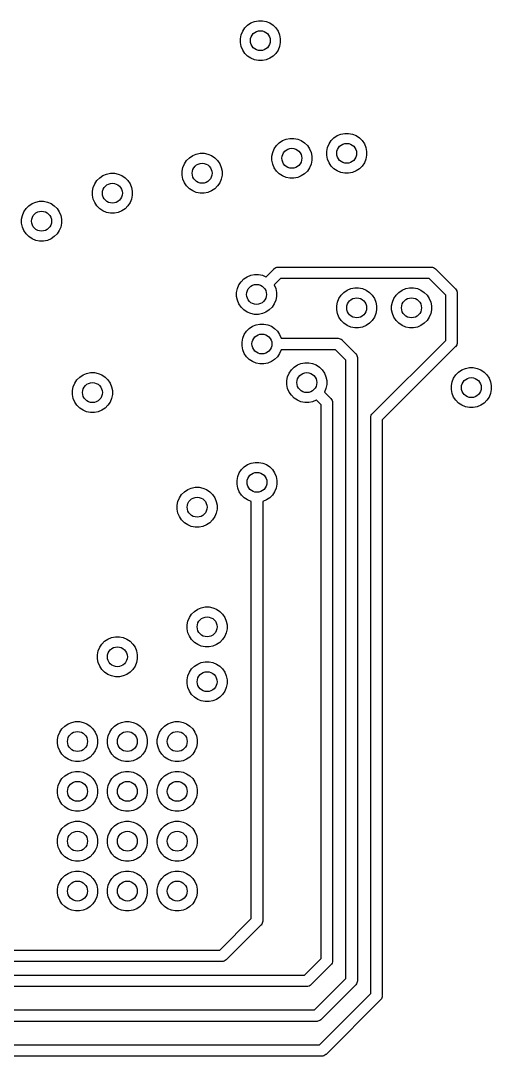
# Model space of a CAD drawing. Extents: x 1.98 to 5.89, y -3.93 to -1.98.
# Drawn here: x 4.672 to 5.043, y -2.823 to -2.006 of the extents above; entities that cross this region are included whole.
import ezdxf

# ---------------------------------------------------------------- set-up
doc = ezdxf.new("R2010")
doc.units = 0
doc.header["$MEASUREMENT"] = 0
doc.layers.add('BLACK', color=7, linetype='CONTINUOUS')

msp = doc.modelspace()

# ---------------------------------------------------------------- linework, layer by layer
at = {"layer": 'BLACK', "linetype": 'CONTINUOUS'}
for p, q in [((4.847, -2.0138), (4.84872, -2.01122)), ((4.84872, -2.01122), (4.85092, -2.00903)), ((4.85092, -2.00903), (4.8535, -2.0073)), ((4.8535, -2.0073), (4.85636, -2.00612)), ((4.85636, -2.00612), (4.8594, -2.00551)), ((4.8594, -2.00551), (4.86251, -2.00551)), ((4.86251, -2.00551), (4.86555, -2.00612)), ((4.86555, -2.00612), (4.86841, -2.0073)), ((4.86841, -2.0073), (4.87099, -2.00903)), ((4.87099, -2.00903), (4.87319, -2.01122)), ((4.87319, -2.01122), (4.87491, -2.0138)), ((4.84521, -2.01971), (4.84581, -2.01667)), ((4.84521, -2.02281), (4.84521, -2.01971)), ((4.84581, -2.01667), (4.847, -2.0138)), ((4.87491, -2.0138), (4.8761, -2.01667)), ((4.8761, -2.01667), (4.8767, -2.01971)), ((4.8767, -2.01971), (4.8767, -2.02281)), ((4.84581, -2.02585), (4.84521, -2.02281)), ((4.847, -2.02872), (4.84581, -2.02585)), ((4.8761, -2.02585), (4.87491, -2.02872)), ((4.8767, -2.02281), (4.8761, -2.02585)), ((4.84872, -2.0313), (4.847, -2.02872)), ((4.85092, -2.03349), (4.84872, -2.0313)), ((4.8535, -2.03522), (4.85092, -2.03349)), ((4.85636, -2.0364), (4.8535, -2.03522)), ((4.8594, -2.03701), (4.85636, -2.0364)), ((4.86555, -2.0364), (4.86251, -2.03701)), ((4.86841, -2.03522), (4.86555, -2.0364)), ((4.87099, -2.03349), (4.86841, -2.03522)), ((4.87319, -2.0313), (4.87099, -2.03349)), ((4.87491, -2.02872), (4.87319, -2.0313)), ((4.86251, -2.03701), (4.8594, -2.03701)), ((4.87359, -2.10413), (4.87579, -2.10194)), ((4.87579, -2.10194), (4.87837, -2.10022)), ((4.87837, -2.10022), (4.88123, -2.09903)), ((4.88123, -2.09903), (4.88428, -2.09843)), ((4.88428, -2.09843), (4.88738, -2.09843)), ((4.88738, -2.09843), (4.89042, -2.09903)), ((4.89042, -2.09903), (4.89329, -2.10022)), ((4.89329, -2.10022), (4.89587, -2.10194)), ((4.89587, -2.10194), (4.89806, -2.10413)), ((4.91518, -2.10278), (4.9169, -2.1002)), ((4.9169, -2.1002), (4.9191, -2.098)), ((4.9191, -2.098), (4.92167, -2.09628)), ((4.92167, -2.09628), (4.92454, -2.09509)), ((4.92454, -2.09509), (4.92758, -2.09449)), ((4.92758, -2.09449), (4.93068, -2.09449)), ((4.93068, -2.09449), (4.93373, -2.09509)), ((4.93373, -2.09509), (4.93659, -2.09628)), ((4.93659, -2.09628), (4.93917, -2.098)), ((4.93917, -2.098), (4.94137, -2.1002)), ((4.94137, -2.1002), (4.94309, -2.10278)), ((4.87008, -2.11262), (4.87068, -2.10958)), ((4.87068, -2.10958), (4.87187, -2.10671)), ((4.87187, -2.10671), (4.87359, -2.10413)), ((4.89806, -2.10413), (4.89978, -2.10671)), ((4.89978, -2.10671), (4.90097, -2.10958)), ((4.90097, -2.10958), (4.90157, -2.11262)), ((4.91339, -2.10869), (4.91399, -2.10564)), ((4.91339, -2.11179), (4.91339, -2.10869)), ((4.91399, -2.10564), (4.91518, -2.10278)), ((4.94309, -2.10278), (4.94428, -2.10564)), ((4.94428, -2.10564), (4.94488, -2.10869)), ((4.94488, -2.10869), (4.94488, -2.11179)), ((4.801, -2.11852), (4.80273, -2.11595)), ((4.80273, -2.11595), (4.80492, -2.11375)), ((4.80492, -2.11375), (4.8075, -2.11203)), ((4.8075, -2.11203), (4.81037, -2.11084)), ((4.81037, -2.11084), (4.81341, -2.11024)), ((4.81341, -2.11024), (4.81651, -2.11024)), ((4.81651, -2.11024), (4.81955, -2.11084)), ((4.81955, -2.11084), (4.82242, -2.11203)), ((4.82242, -2.11203), (4.825, -2.11375)), ((4.825, -2.11375), (4.82719, -2.11595)), ((4.82719, -2.11595), (4.82892, -2.11852)), ((4.87008, -2.11572), (4.87008, -2.11262)), ((4.87068, -2.11877), (4.87008, -2.11572)), ((4.90157, -2.11572), (4.90097, -2.11877)), ((4.90157, -2.11262), (4.90157, -2.11572)), ((4.91399, -2.11483), (4.91339, -2.11179)), ((4.91518, -2.1177), (4.91399, -2.11483)), ((4.9169, -2.12027), (4.91518, -2.1177)), ((4.94309, -2.1177), (4.94137, -2.12027)), ((4.94428, -2.11483), (4.94309, -2.1177)), ((4.94488, -2.11179), (4.94428, -2.11483)), ((4.7395, -2.12659), (4.74254, -2.12598)), ((4.74254, -2.12598), (4.74565, -2.12598)), ((4.74565, -2.12598), (4.74869, -2.12659)), ((4.79921, -2.12443), (4.79982, -2.12139)), ((4.79921, -2.12754), (4.79921, -2.12443)), ((4.79982, -2.12139), (4.801, -2.11852)), ((4.82892, -2.11852), (4.8301, -2.12139)), ((4.8301, -2.12139), (4.83071, -2.12443)), ((4.83071, -2.12443), (4.83071, -2.12754)), ((4.87187, -2.12163), (4.87068, -2.11877)), ((4.87359, -2.12421), (4.87187, -2.12163)), ((4.87579, -2.12641), (4.87359, -2.12421)), ((4.87837, -2.12813), (4.87579, -2.12641)), ((4.89587, -2.12641), (4.89329, -2.12813)), ((4.89806, -2.12421), (4.89587, -2.12641)), ((4.89978, -2.12163), (4.89806, -2.12421)), ((4.90097, -2.11877), (4.89978, -2.12163)), ((4.9191, -2.12247), (4.9169, -2.12027)), ((4.92167, -2.12419), (4.9191, -2.12247)), ((4.92454, -2.12538), (4.92167, -2.12419)), ((4.92758, -2.12598), (4.92454, -2.12538)), ((4.93068, -2.12598), (4.92758, -2.12598)), ((4.93373, -2.12538), (4.93068, -2.12598)), ((4.93659, -2.12419), (4.93373, -2.12538)), ((4.93917, -2.12247), (4.93659, -2.12419)), ((4.94137, -2.12027), (4.93917, -2.12247)), ((4.72895, -2.13714), (4.73014, -2.13427)), ((4.73014, -2.13427), (4.73186, -2.13169)), ((4.73186, -2.13169), (4.73406, -2.1295)), ((4.73406, -2.1295), (4.73663, -2.12778)), ((4.73663, -2.12778), (4.7395, -2.12659)), ((4.74869, -2.12659), (4.75155, -2.12778)), ((4.75155, -2.12778), (4.75413, -2.1295)), ((4.75413, -2.1295), (4.75633, -2.13169)), ((4.75633, -2.13169), (4.75805, -2.13427)), ((4.75805, -2.13427), (4.75924, -2.13714)), ((4.79982, -2.13058), (4.79921, -2.12754)), ((4.801, -2.13344), (4.79982, -2.13058)), ((4.80273, -2.13602), (4.801, -2.13344)), ((4.82892, -2.13344), (4.82719, -2.13602)), ((4.8301, -2.13058), (4.82892, -2.13344)), ((4.83071, -2.12754), (4.8301, -2.13058)), ((4.88123, -2.12932), (4.87837, -2.12813)), ((4.88428, -2.12992), (4.88123, -2.12932)), ((4.88738, -2.12992), (4.88428, -2.12992)), ((4.89042, -2.12932), (4.88738, -2.12992)), ((4.89329, -2.12813), (4.89042, -2.12932)), ((4.72835, -2.14018), (4.72895, -2.13714)), ((4.72835, -2.14328), (4.72835, -2.14018)), ((4.75924, -2.13714), (4.75984, -2.14018)), ((4.75984, -2.14018), (4.75984, -2.14328)), ((4.80492, -2.13822), (4.80273, -2.13602)), ((4.8075, -2.13994), (4.80492, -2.13822)), ((4.81037, -2.14113), (4.8075, -2.13994)), ((4.81341, -2.14173), (4.81037, -2.14113)), ((4.81651, -2.14173), (4.81341, -2.14173)), ((4.81955, -2.14113), (4.81651, -2.14173)), ((4.82242, -2.13994), (4.81955, -2.14113)), ((4.825, -2.13822), (4.82242, -2.13994)), ((4.82719, -2.13602), (4.825, -2.13822)), ((4.67813, -2.15161), (4.68071, -2.14989)), ((4.68071, -2.14989), (4.68358, -2.1487)), ((4.68358, -2.1487), (4.68662, -2.14809)), ((4.68662, -2.14809), (4.68972, -2.14809)), ((4.68972, -2.14809), (4.69276, -2.1487)), ((4.69276, -2.1487), (4.69563, -2.14989)), ((4.69563, -2.14989), (4.69821, -2.15161)), ((4.72895, -2.14633), (4.72835, -2.14328)), ((4.73014, -2.14919), (4.72895, -2.14633)), ((4.73186, -2.15177), (4.73014, -2.14919)), ((4.75805, -2.14919), (4.75633, -2.15177)), ((4.75924, -2.14633), (4.75805, -2.14919)), ((4.75984, -2.14328), (4.75924, -2.14633)), ((4.67242, -2.16229), (4.67303, -2.15925)), ((4.67303, -2.15925), (4.67421, -2.15638)), ((4.67421, -2.15638), (4.67594, -2.1538)), ((4.67594, -2.1538), (4.67813, -2.15161)), ((4.69821, -2.15161), (4.7004, -2.1538)), ((4.7004, -2.1538), (4.70213, -2.15638)), ((4.70213, -2.15638), (4.70331, -2.15925)), ((4.70331, -2.15925), (4.70392, -2.16229)), ((4.73406, -2.15396), (4.73186, -2.15177)), ((4.73663, -2.15569), (4.73406, -2.15396)), ((4.7395, -2.15688), (4.73663, -2.15569)), ((4.74254, -2.15748), (4.7395, -2.15688)), ((4.74565, -2.15748), (4.74254, -2.15748)), ((4.74869, -2.15688), (4.74565, -2.15748)), ((4.75155, -2.15569), (4.74869, -2.15688)), ((4.75413, -2.15396), (4.75155, -2.15569)), ((4.75633, -2.15177), (4.75413, -2.15396)), ((4.67242, -2.16539), (4.67242, -2.16229)), ((4.67303, -2.16844), (4.67242, -2.16539)), ((4.70392, -2.16539), (4.70331, -2.16844)), ((4.70392, -2.16229), (4.70392, -2.16539)), ((4.67421, -2.1713), (4.67303, -2.16844)), ((4.67594, -2.17388), (4.67421, -2.1713)), ((4.67813, -2.17607), (4.67594, -2.17388)), ((4.7004, -2.17388), (4.69821, -2.17607)), ((4.70213, -2.1713), (4.7004, -2.17388)), ((4.70331, -2.16844), (4.70213, -2.1713)), ((4.68071, -2.1778), (4.67813, -2.17607)), ((4.68358, -2.17899), (4.68071, -2.1778)), ((4.68662, -2.17959), (4.68358, -2.17899)), ((4.68972, -2.17959), (4.68662, -2.17959)), ((4.69276, -2.17899), (4.68972, -2.17959)), ((4.69563, -2.1778), (4.69276, -2.17899)), ((4.69821, -2.17607), (4.69563, -2.1778)), ((4.84789, -2.20946), (4.85047, -2.20773)), ((4.85047, -2.20773), (4.85333, -2.20655)), ((4.85333, -2.20655), (4.85637, -2.20594)), ((4.85637, -2.20594), (4.85948, -2.20594)), ((4.85948, -2.20594), (4.86252, -2.20655)), ((4.86252, -2.20655), (4.86539, -2.20773)), ((4.86539, -2.20773), (4.86546, -2.20779)), ((4.86546, -2.20779), (4.87155, -2.2017)), ((4.87155, -2.2017), (4.87169, -2.20153)), ((4.87169, -2.20153), (4.87238, -2.20096)), ((4.87238, -2.20096), (4.87316, -2.20055)), ((4.87316, -2.20055), (4.87401, -2.20029)), ((4.87401, -2.20029), (4.87467, -2.20022)), ((4.87467, -2.20022), (4.87489, -2.2002)), ((4.87467, -2.20022), (4.87467, -2.20022)), ((4.87489, -2.2002), (4.87511, -2.20022)), ((4.87511, -2.20022), (4.99584, -2.20022)), ((4.99584, -2.20022), (4.99606, -2.2002)), ((4.99606, -2.2002), (4.99628, -2.20022)), ((4.99628, -2.20022), (4.99628, -2.20022)), ((4.99628, -2.20022), (4.99695, -2.20029)), ((4.99695, -2.20029), (4.99779, -2.20055)), ((4.99779, -2.20055), (4.99858, -2.20096)), ((4.99858, -2.20096), (4.99926, -2.20153)), ((4.99926, -2.20153), (4.9994, -2.2017)), ((4.9994, -2.2017), (5.01484, -2.21713)), ((4.84278, -2.2171), (4.84397, -2.21423)), ((4.84397, -2.21423), (4.84569, -2.21165)), ((4.84569, -2.21165), (4.84789, -2.20946)), ((4.87675, -2.20922), (4.87183, -2.21415)), ((4.87183, -2.21415), (4.87188, -2.21423)), ((4.87188, -2.21423), (4.87307, -2.2171)), ((4.9942, -2.20922), (4.87675, -2.20922)), ((5.00731, -2.22234), (4.9942, -2.20922)), ((4.84218, -2.22014), (4.84278, -2.2171)), ((4.84218, -2.22324), (4.84218, -2.22014)), ((4.84278, -2.22628), (4.84218, -2.22324)), ((4.87307, -2.2171), (4.87367, -2.22014)), ((4.87367, -2.22324), (4.87307, -2.22628)), ((4.87367, -2.22014), (4.87367, -2.22324)), ((4.92305, -2.22482), (4.92478, -2.22224)), ((4.92478, -2.22224), (4.92697, -2.22005)), ((4.92697, -2.22005), (4.92955, -2.21833)), ((4.92955, -2.21833), (4.93241, -2.21714)), ((4.93241, -2.21714), (4.93546, -2.21654)), ((4.93546, -2.21654), (4.93856, -2.21654)), ((4.93856, -2.21654), (4.9416, -2.21714)), ((4.9416, -2.21714), (4.94447, -2.21833)), ((4.94447, -2.21833), (4.94705, -2.22005)), ((4.94705, -2.22005), (4.94924, -2.22224)), ((4.94924, -2.22224), (4.95096, -2.22482)), ((4.96636, -2.22482), (4.96808, -2.22224)), ((4.96808, -2.22224), (4.97028, -2.22005)), ((4.97028, -2.22005), (4.97286, -2.21833)), ((4.97286, -2.21833), (4.97572, -2.21714)), ((4.97572, -2.21714), (4.97876, -2.21654)), ((4.97876, -2.21654), (4.98187, -2.21654)), ((4.98187, -2.21654), (4.98491, -2.21714)), ((4.98491, -2.21714), (4.98777, -2.21833)), ((4.98777, -2.21833), (4.99035, -2.22005)), ((4.99035, -2.22005), (4.99255, -2.22224)), ((4.99255, -2.22224), (4.99427, -2.22482)), ((5.00731, -2.25798), (5.00731, -2.22234)), ((5.01484, -2.21713), (5.01501, -2.21728)), ((5.01501, -2.21728), (5.01557, -2.21796)), ((5.01557, -2.21796), (5.01599, -2.21874)), ((5.01599, -2.21874), (5.01616, -2.21929)), ((5.01616, -2.21929), (5.01624, -2.21958)), ((5.01624, -2.21958), (5.01625, -2.21959)), ((5.01625, -2.21959), (5.01631, -2.22025)), ((5.01631, -2.22025), (5.01631, -2.22025)), ((5.01631, -2.22025), (5.01633, -2.22047)), ((5.01633, -2.22047), (5.01631, -2.22069)), ((5.01631, -2.22069), (5.01631, -2.25962)), ((4.84397, -2.22915), (4.84278, -2.22628)), ((4.84569, -2.23173), (4.84397, -2.22915)), ((4.84789, -2.23392), (4.84569, -2.23173)), ((4.87016, -2.23173), (4.86796, -2.23392)), ((4.87188, -2.22915), (4.87016, -2.23173)), ((4.87307, -2.22628), (4.87188, -2.22915)), ((4.92126, -2.23073), (4.92187, -2.22769)), ((4.92126, -2.23383), (4.92126, -2.23073)), ((4.92187, -2.22769), (4.92305, -2.22482)), ((4.95096, -2.22482), (4.95215, -2.22769)), ((4.95215, -2.22769), (4.95276, -2.23073)), ((4.95276, -2.23073), (4.95276, -2.23383)), ((4.96457, -2.23073), (4.96517, -2.22769)), ((4.96457, -2.23383), (4.96457, -2.23073)), ((4.96517, -2.22769), (4.96636, -2.22482)), ((4.99427, -2.22482), (4.99546, -2.22769)), ((4.99546, -2.22769), (4.99606, -2.23073)), ((4.99606, -2.23073), (4.99606, -2.23383)), ((4.85047, -2.23564), (4.84789, -2.23392)), ((4.85333, -2.23683), (4.85047, -2.23564)), ((4.85637, -2.23744), (4.85333, -2.23683)), ((4.85948, -2.23744), (4.85637, -2.23744)), ((4.86252, -2.23683), (4.85948, -2.23744)), ((4.86539, -2.23564), (4.86252, -2.23683)), ((4.86796, -2.23392), (4.86539, -2.23564)), ((4.92187, -2.23688), (4.92126, -2.23383)), ((4.92305, -2.23974), (4.92187, -2.23688)), ((4.92478, -2.24232), (4.92305, -2.23974)), ((4.95096, -2.23974), (4.94924, -2.24232)), ((4.95215, -2.23688), (4.95096, -2.23974)), ((4.95276, -2.23383), (4.95215, -2.23688)), ((4.96517, -2.23688), (4.96457, -2.23383)), ((4.96636, -2.23974), (4.96517, -2.23688)), ((4.96808, -2.24232), (4.96636, -2.23974)), ((4.99427, -2.23974), (4.99255, -2.24232)), ((4.99546, -2.23688), (4.99427, -2.23974)), ((4.99606, -2.23383), (4.99546, -2.23688)), ((4.84997, -2.25079), (4.85217, -2.24859)), ((4.85217, -2.24859), (4.85475, -2.24687)), ((4.85475, -2.24687), (4.85761, -2.24568)), ((4.85761, -2.24568), (4.86065, -2.24508)), ((4.86065, -2.24508), (4.86376, -2.24508)), ((4.86376, -2.24508), (4.8668, -2.24568)), ((4.8668, -2.24568), (4.86966, -2.24687)), ((4.86966, -2.24687), (4.87224, -2.24859)), ((4.87224, -2.24859), (4.87444, -2.25079)), ((4.92697, -2.24452), (4.92478, -2.24232)), ((4.92955, -2.24624), (4.92697, -2.24452)), ((4.93241, -2.24743), (4.92955, -2.24624)), ((4.93546, -2.24803), (4.93241, -2.24743)), ((4.93856, -2.24803), (4.93546, -2.24803)), ((4.9416, -2.24743), (4.93856, -2.24803)), ((4.94447, -2.24624), (4.9416, -2.24743)), ((4.94705, -2.24452), (4.94447, -2.24624)), ((4.94924, -2.24232), (4.94705, -2.24452)), ((4.97028, -2.24452), (4.96808, -2.24232)), ((4.97286, -2.24624), (4.97028, -2.24452)), ((4.97572, -2.24743), (4.97286, -2.24624)), ((4.97876, -2.24803), (4.97572, -2.24743)), ((4.98187, -2.24803), (4.97876, -2.24803)), ((4.98491, -2.24743), (4.98187, -2.24803)), ((4.98777, -2.24624), (4.98491, -2.24743)), ((4.99035, -2.24452), (4.98777, -2.24624)), ((4.99255, -2.24232), (4.99035, -2.24452)), ((4.84646, -2.25928), (4.84706, -2.25623)), ((4.84706, -2.25623), (4.84825, -2.25337)), ((4.84825, -2.25337), (4.84997, -2.25079)), ((4.87444, -2.25079), (4.87616, -2.25337)), ((4.87616, -2.25337), (4.87735, -2.25623)), ((4.87735, -2.25623), (4.87737, -2.25633)), ((4.87737, -2.25633), (4.92202, -2.25633)), ((4.92202, -2.25633), (4.92224, -2.2563)), ((4.92224, -2.2563), (4.92246, -2.25633)), ((4.92246, -2.25633), (4.92246, -2.25633)), ((4.92246, -2.25633), (4.92313, -2.25639)), ((4.92313, -2.25639), (4.92397, -2.25665)), ((4.92397, -2.25665), (4.92476, -2.25707)), ((4.92476, -2.25707), (4.92544, -2.25763)), ((4.84646, -2.26238), (4.84646, -2.25928)), ((4.84706, -2.26542), (4.84646, -2.26238)), ((4.84825, -2.26829), (4.84706, -2.26542)), ((4.87735, -2.26542), (4.87616, -2.26829)), ((4.87737, -2.26533), (4.87735, -2.26542)), ((4.92038, -2.26533), (4.87737, -2.26533)), ((4.92857, -2.27352), (4.92038, -2.26533)), ((4.92544, -2.25763), (4.92558, -2.2578)), ((4.92558, -2.2578), (4.9361, -2.26832)), ((4.94973, -2.31556), (5.00731, -2.25798)), ((5.01484, -2.26318), (4.95726, -2.32076)), ((5.01501, -2.26304), (5.01484, -2.26318)), ((5.01557, -2.26235), (5.01501, -2.26304)), ((5.01599, -2.26157), (5.01557, -2.26235)), ((5.01617, -2.26098), (5.01599, -2.26157)), ((5.01625, -2.26072), (5.01617, -2.26098)), ((5.01627, -2.26047), (5.01625, -2.26072)), ((5.01631, -2.26006), (5.01627, -2.26047)), ((5.01631, -2.25962), (5.01633, -2.25984)), ((5.01633, -2.25984), (5.01631, -2.26006)), ((5.01631, -2.26006), (5.01631, -2.26006)), ((4.84997, -2.27087), (4.84825, -2.26829)), ((4.85217, -2.27306), (4.84997, -2.27087)), ((4.85475, -2.27478), (4.85217, -2.27306)), ((4.87224, -2.27306), (4.86966, -2.27478)), ((4.87444, -2.27087), (4.87224, -2.27306)), ((4.87616, -2.26829), (4.87444, -2.27087)), ((4.92857, -2.76192), (4.92857, -2.27352)), ((4.9361, -2.26832), (4.93627, -2.26846)), ((4.93627, -2.26846), (4.93641, -2.26863)), ((4.93641, -2.26863), (4.93641, -2.26863)), ((4.93641, -2.26863), (4.9365, -2.26874)), ((4.9365, -2.26874), (4.93683, -2.26914)), ((4.93683, -2.26914), (4.93725, -2.26992)), ((4.93725, -2.26992), (4.93751, -2.27077)), ((4.93751, -2.27077), (4.93757, -2.27143)), ((4.93757, -2.27143), (4.93757, -2.27143)), ((4.93757, -2.27143), (4.93759, -2.27165)), ((4.93759, -2.27165), (4.93757, -2.27187)), ((4.93757, -2.27187), (4.93757, -2.76356)), ((4.85761, -2.27597), (4.85475, -2.27478)), ((4.86065, -2.27657), (4.85761, -2.27597)), ((4.86376, -2.27657), (4.86065, -2.27657)), ((4.8668, -2.27597), (4.86376, -2.27657)), ((4.86966, -2.27478), (4.8668, -2.27597)), ((4.88368, -2.28388), (4.88541, -2.2813)), ((4.88541, -2.2813), (4.8876, -2.27911)), ((4.8876, -2.27911), (4.89018, -2.27738)), ((4.89018, -2.27738), (4.89304, -2.2762)), ((4.89304, -2.2762), (4.89609, -2.27559)), ((4.89609, -2.27559), (4.89919, -2.27559)), ((4.89919, -2.27559), (4.90223, -2.2762)), ((4.90223, -2.2762), (4.9051, -2.27738)), ((4.9051, -2.27738), (4.90768, -2.27911)), ((4.90768, -2.27911), (4.90987, -2.2813)), ((4.90987, -2.2813), (4.91159, -2.28388)), ((5.01752, -2.28304), (5.0201, -2.28132)), ((5.0201, -2.28132), (5.02297, -2.28013)), ((5.02297, -2.28013), (5.02601, -2.27953)), ((5.02601, -2.27953), (5.02911, -2.27953)), ((5.02911, -2.27953), (5.03215, -2.28013)), ((5.03215, -2.28013), (5.03502, -2.28132)), ((5.03502, -2.28132), (5.0376, -2.28304)), ((4.71439, -2.29175), (4.71611, -2.28917)), ((4.71611, -2.28917), (4.71831, -2.28698)), ((4.71831, -2.28698), (4.72089, -2.28526)), ((4.72089, -2.28526), (4.72375, -2.28407)), ((4.72375, -2.28407), (4.7268, -2.28346)), ((4.7268, -2.28346), (4.7299, -2.28346)), ((4.7299, -2.28346), (4.73294, -2.28407)), ((4.73294, -2.28407), (4.73581, -2.28526)), ((4.73581, -2.28526), (4.73839, -2.28698)), ((4.73839, -2.28698), (4.74058, -2.28917)), ((4.74058, -2.28917), (4.7423, -2.29175)), ((4.88189, -2.28979), (4.88249, -2.28675)), ((4.88189, -2.29289), (4.88189, -2.28979)), ((4.88249, -2.28675), (4.88368, -2.28388)), ((4.91159, -2.28388), (4.91278, -2.28675)), ((4.91278, -2.28675), (4.91339, -2.28979)), ((4.91339, -2.28979), (4.91339, -2.29289)), ((5.01242, -2.29068), (5.0136, -2.28782)), ((5.0136, -2.28782), (5.01533, -2.28524)), ((5.01533, -2.28524), (5.01752, -2.28304)), ((5.0376, -2.28304), (5.03979, -2.28524)), ((5.03979, -2.28524), (5.04151, -2.28782)), ((5.04151, -2.28782), (5.0427, -2.29068)), ((4.7126, -2.29766), (4.7132, -2.29462)), ((4.7126, -2.30076), (4.7126, -2.29766)), ((4.7132, -2.29462), (4.71439, -2.29175)), ((4.7423, -2.29175), (4.74349, -2.29462)), ((4.74349, -2.29462), (4.74409, -2.29766)), ((4.74409, -2.29766), (4.74409, -2.30076)), ((4.88249, -2.29593), (4.88189, -2.29289)), ((4.88368, -2.2988), (4.88249, -2.29593)), ((4.91278, -2.29593), (4.91159, -2.2988)), ((4.91339, -2.29289), (4.91278, -2.29593)), ((5.01181, -2.29372), (5.01242, -2.29068)), ((5.01181, -2.29683), (5.01181, -2.29372)), ((5.01242, -2.29987), (5.01181, -2.29683)), ((5.0427, -2.29068), (5.04331, -2.29372)), ((5.04331, -2.29683), (5.0427, -2.29987)), ((5.04331, -2.29372), (5.04331, -2.29683)), ((4.7132, -2.30381), (4.7126, -2.30076)), ((4.71439, -2.30667), (4.7132, -2.30381)), ((4.74349, -2.30381), (4.7423, -2.30667)), ((4.74409, -2.30076), (4.74349, -2.30381)), ((4.88541, -2.30138), (4.88368, -2.2988)), ((4.8876, -2.30357), (4.88541, -2.30138)), ((4.89018, -2.30529), (4.8876, -2.30357)), ((4.89304, -2.30648), (4.89018, -2.30529)), ((4.89609, -2.30709), (4.89304, -2.30648)), ((4.90223, -2.30648), (4.89919, -2.30709)), ((4.9051, -2.30529), (4.90223, -2.30648)), ((4.90518, -2.30524), (4.9051, -2.30529)), ((4.90889, -2.30895), (4.90518, -2.30524)), ((4.91159, -2.2988), (4.91154, -2.29888)), ((4.91154, -2.29888), (4.91641, -2.30375)), ((4.91641, -2.30375), (4.91658, -2.30389)), ((4.91658, -2.30389), (4.91715, -2.30457)), ((4.91715, -2.30457), (4.91756, -2.30536)), ((4.91756, -2.30536), (4.91782, -2.3062)), ((4.91782, -2.3062), (4.91789, -2.30687)), ((5.0136, -2.30274), (5.01242, -2.29987)), ((5.01533, -2.30531), (5.0136, -2.30274)), ((5.01752, -2.30751), (5.01533, -2.30531)), ((5.03979, -2.30531), (5.0376, -2.30751)), ((5.04151, -2.30274), (5.03979, -2.30531)), ((5.0427, -2.29987), (5.04151, -2.30274)), ((4.71611, -2.30925), (4.71439, -2.30667)), ((4.71831, -2.31144), (4.71611, -2.30925)), ((4.72089, -2.31317), (4.71831, -2.31144)), ((4.72375, -2.31436), (4.72089, -2.31317)), ((4.7268, -2.31496), (4.72375, -2.31436)), ((4.73294, -2.31436), (4.7299, -2.31496)), ((4.73581, -2.31317), (4.73294, -2.31436)), ((4.73839, -2.31144), (4.73581, -2.31317)), ((4.74058, -2.30925), (4.73839, -2.31144)), ((4.7423, -2.30667), (4.74058, -2.30925)), ((4.89919, -2.30709), (4.89609, -2.30709)), ((4.90889, -2.74617), (4.90889, -2.30895)), ((4.91789, -2.30687), (4.91789, -2.30687)), ((4.91789, -2.30687), (4.91791, -2.30709)), ((4.91791, -2.30709), (4.91789, -2.30731)), ((4.91789, -2.30731), (4.91789, -2.74781)), ((5.0201, -2.30923), (5.01752, -2.30751)), ((5.02297, -2.31042), (5.0201, -2.30923)), ((5.02601, -2.31102), (5.02297, -2.31042)), ((5.02911, -2.31102), (5.02601, -2.31102)), ((5.03215, -2.31042), (5.02911, -2.31102)), ((5.03502, -2.30923), (5.03215, -2.31042)), ((5.0376, -2.30751), (5.03502, -2.30923)), ((4.7299, -2.31496), (4.7268, -2.31496)), ((4.94823, -2.3189), (4.94826, -2.31868)), ((4.94826, -2.31912), (4.94823, -2.3189)), ((4.94826, -2.31868), (4.94832, -2.31802)), ((4.94826, -2.31868), (4.94826, -2.31868)), ((4.94826, -2.77373), (4.94826, -2.31912)), ((4.94832, -2.31802), (4.94858, -2.31717)), ((4.94858, -2.31717), (4.949, -2.31639)), ((4.949, -2.31639), (4.94956, -2.3157)), ((4.94956, -2.3157), (4.94973, -2.31556)), ((4.95726, -2.32076), (4.95726, -2.77537)), ((4.85081, -2.35612), (4.85367, -2.35494)), ((4.85367, -2.35494), (4.85672, -2.35433)), ((4.85672, -2.35433), (4.85982, -2.35433)), ((4.85982, -2.35433), (4.86286, -2.35494)), ((4.86286, -2.35494), (4.86573, -2.35612)), ((4.84312, -2.36549), (4.84431, -2.36262)), ((4.84431, -2.36262), (4.84604, -2.36004)), ((4.84604, -2.36004), (4.84823, -2.35785)), ((4.84823, -2.35785), (4.85081, -2.35612)), ((4.86573, -2.35612), (4.86831, -2.35785)), ((4.86831, -2.35785), (4.8705, -2.36004)), ((4.8705, -2.36004), (4.87222, -2.36262)), ((4.87222, -2.36262), (4.87341, -2.36549)), ((4.84252, -2.36853), (4.84312, -2.36549)), ((4.84252, -2.37163), (4.84252, -2.36853)), ((4.84312, -2.37467), (4.84252, -2.37163)), ((4.87341, -2.36549), (4.87402, -2.36853)), ((4.87402, -2.37163), (4.87341, -2.37467)), ((4.87402, -2.36853), (4.87402, -2.37163)), ((4.79707, -2.3823), (4.79879, -2.37973)), ((4.79879, -2.37973), (4.80098, -2.37753)), ((4.80098, -2.37753), (4.80356, -2.37581)), ((4.80356, -2.37581), (4.80643, -2.37462)), ((4.80643, -2.37462), (4.80947, -2.37402)), ((4.80947, -2.37402), (4.81257, -2.37402)), ((4.81257, -2.37402), (4.81562, -2.37462)), ((4.81562, -2.37462), (4.81848, -2.37581)), ((4.81848, -2.37581), (4.82106, -2.37753)), ((4.82106, -2.37753), (4.82326, -2.37973)), ((4.82326, -2.37973), (4.82498, -2.3823)), ((4.84431, -2.37754), (4.84312, -2.37467)), ((4.84604, -2.38012), (4.84431, -2.37754)), ((4.87222, -2.37754), (4.8705, -2.38012)), ((4.87341, -2.37467), (4.87222, -2.37754)), ((4.79528, -2.38821), (4.79588, -2.38517)), ((4.79528, -2.39131), (4.79528, -2.38821)), ((4.79588, -2.38517), (4.79707, -2.3823)), ((4.82498, -2.3823), (4.82617, -2.38517)), ((4.82617, -2.38517), (4.82677, -2.38821)), ((4.82677, -2.38821), (4.82677, -2.39131)), ((4.84823, -2.38231), (4.84604, -2.38012)), ((4.85081, -2.38403), (4.84823, -2.38231)), ((4.85367, -2.38522), (4.85081, -2.38403)), ((4.85377, -2.38524), (4.85367, -2.38522)), ((4.85377, -2.71467), (4.85377, -2.38524)), ((4.86286, -2.38522), (4.86277, -2.38524)), ((4.86277, -2.38524), (4.86277, -2.71631)), ((4.86573, -2.38403), (4.86286, -2.38522)), ((4.86831, -2.38231), (4.86573, -2.38403)), ((4.8705, -2.38012), (4.86831, -2.38231)), ((4.79588, -2.39436), (4.79528, -2.39131)), ((4.79707, -2.39722), (4.79588, -2.39436)), ((4.82617, -2.39436), (4.82498, -2.39722)), ((4.82677, -2.39131), (4.82617, -2.39436)), ((4.79879, -2.3998), (4.79707, -2.39722)), ((4.80098, -2.402), (4.79879, -2.3998)), ((4.80356, -2.40372), (4.80098, -2.402)), ((4.80643, -2.40491), (4.80356, -2.40372)), ((4.81848, -2.40372), (4.81562, -2.40491)), ((4.82106, -2.402), (4.81848, -2.40372)), ((4.82326, -2.3998), (4.82106, -2.402)), ((4.82498, -2.39722), (4.82326, -2.3998)), ((4.80947, -2.40551), (4.80643, -2.40491)), ((4.81257, -2.40551), (4.80947, -2.40551)), ((4.81562, -2.40491), (4.81257, -2.40551)), ((4.81144, -2.4703), (4.8143, -2.46911)), ((4.8143, -2.46911), (4.81735, -2.4685)), ((4.81735, -2.4685), (4.82045, -2.4685)), ((4.82045, -2.4685), (4.82349, -2.46911)), ((4.82349, -2.46911), (4.82636, -2.4703)), ((4.80375, -2.47966), (4.80494, -2.47679)), ((4.80494, -2.47679), (4.80667, -2.47421)), ((4.80667, -2.47421), (4.80886, -2.47202)), ((4.80886, -2.47202), (4.81144, -2.4703)), ((4.82636, -2.4703), (4.82894, -2.47202)), ((4.82894, -2.47202), (4.83113, -2.47421)), ((4.83113, -2.47421), (4.83285, -2.47679)), ((4.83285, -2.47679), (4.83404, -2.47966)), ((4.80315, -2.4827), (4.80375, -2.47966)), ((4.80315, -2.4858), (4.80315, -2.4827)), ((4.80375, -2.48885), (4.80315, -2.4858)), ((4.83404, -2.47966), (4.83465, -2.4827)), ((4.83465, -2.4858), (4.83404, -2.48885)), ((4.83465, -2.4827), (4.83465, -2.4858)), ((4.73799, -2.49564), (4.74057, -2.49392)), ((4.74057, -2.49392), (4.74344, -2.49273)), ((4.74344, -2.49273), (4.74648, -2.49213)), ((4.74648, -2.49213), (4.74958, -2.49213)), ((4.74958, -2.49213), (4.75263, -2.49273)), ((4.75263, -2.49273), (4.75549, -2.49392)), ((4.75549, -2.49392), (4.75807, -2.49564)), ((4.80494, -2.49171), (4.80375, -2.48885)), ((4.80667, -2.49429), (4.80494, -2.49171)), ((4.80886, -2.49648), (4.80667, -2.49429)), ((4.83113, -2.49429), (4.82894, -2.49648)), ((4.83285, -2.49171), (4.83113, -2.49429)), ((4.83404, -2.48885), (4.83285, -2.49171)), ((4.73289, -2.50328), (4.73408, -2.50041)), ((4.73408, -2.50041), (4.7358, -2.49784)), ((4.7358, -2.49784), (4.73799, -2.49564)), ((4.75807, -2.49564), (4.76026, -2.49784)), ((4.76026, -2.49784), (4.76199, -2.50041)), ((4.76199, -2.50041), (4.76317, -2.50328)), ((4.81144, -2.49821), (4.80886, -2.49648)), ((4.8143, -2.49939), (4.81144, -2.49821)), ((4.81735, -2.5), (4.8143, -2.49939)), ((4.82045, -2.5), (4.81735, -2.5)), ((4.82349, -2.49939), (4.82045, -2.5)), ((4.82636, -2.49821), (4.82349, -2.49939)), ((4.82894, -2.49648), (4.82636, -2.49821)), ((4.73228, -2.50632), (4.73289, -2.50328)), ((4.73228, -2.50943), (4.73228, -2.50632)), ((4.73289, -2.51247), (4.73228, -2.50943)), ((4.76317, -2.50328), (4.76378, -2.50632)), ((4.76378, -2.50943), (4.76317, -2.51247)), ((4.76378, -2.50632), (4.76378, -2.50943)), ((4.73408, -2.51533), (4.73289, -2.51247)), ((4.7358, -2.51791), (4.73408, -2.51533)), ((4.73799, -2.52011), (4.7358, -2.51791)), ((4.76026, -2.51791), (4.75807, -2.52011)), ((4.76199, -2.51533), (4.76026, -2.51791)), ((4.76317, -2.51247), (4.76199, -2.51533)), ((4.80494, -2.5201), (4.80667, -2.51752)), ((4.80667, -2.51752), (4.80886, -2.51533)), ((4.80886, -2.51533), (4.81144, -2.5136)), ((4.81144, -2.5136), (4.8143, -2.51242)), ((4.8143, -2.51242), (4.81735, -2.51181)), ((4.81735, -2.51181), (4.82045, -2.51181)), ((4.82045, -2.51181), (4.82349, -2.51242)), ((4.82349, -2.51242), (4.82636, -2.5136)), ((4.82636, -2.5136), (4.82894, -2.51533)), ((4.82894, -2.51533), (4.83113, -2.51752)), ((4.83113, -2.51752), (4.83285, -2.5201)), ((4.74057, -2.52183), (4.73799, -2.52011)), ((4.74344, -2.52302), (4.74057, -2.52183)), ((4.74648, -2.52362), (4.74344, -2.52302)), ((4.74958, -2.52362), (4.74648, -2.52362)), ((4.75263, -2.52302), (4.74958, -2.52362)), ((4.75549, -2.52183), (4.75263, -2.52302)), ((4.75807, -2.52011), (4.75549, -2.52183)), ((4.80315, -2.52601), (4.80375, -2.52297)), ((4.80315, -2.52911), (4.80315, -2.52601)), ((4.80375, -2.52297), (4.80494, -2.5201)), ((4.83285, -2.5201), (4.83404, -2.52297)), ((4.83404, -2.52297), (4.83465, -2.52601)), ((4.83465, -2.52601), (4.83465, -2.52911)), ((4.80375, -2.53215), (4.80315, -2.52911)), ((4.80494, -2.53502), (4.80375, -2.53215)), ((4.80667, -2.5376), (4.80494, -2.53502)), ((4.83285, -2.53502), (4.83113, -2.5376)), ((4.83404, -2.53215), (4.83285, -2.53502)), ((4.83465, -2.52911), (4.83404, -2.53215)), ((4.80886, -2.53979), (4.80667, -2.5376)), ((4.81144, -2.54151), (4.80886, -2.53979)), ((4.8143, -2.5427), (4.81144, -2.54151)), ((4.81735, -2.54331), (4.8143, -2.5427)), ((4.82045, -2.54331), (4.81735, -2.54331)), ((4.82349, -2.5427), (4.82045, -2.54331)), ((4.82636, -2.54151), (4.82349, -2.5427)), ((4.82894, -2.53979), (4.82636, -2.54151)), ((4.83113, -2.5376), (4.82894, -2.53979)), ((4.70908, -2.56085), (4.71194, -2.55966)), ((4.71194, -2.55966), (4.71498, -2.55906)), ((4.71498, -2.55906), (4.71809, -2.55906)), ((4.71809, -2.55906), (4.72113, -2.55966)), ((4.72113, -2.55966), (4.72399, -2.56085)), ((4.74845, -2.56085), (4.75131, -2.55966)), ((4.75131, -2.55966), (4.75435, -2.55906)), ((4.75435, -2.55906), (4.75746, -2.55906)), ((4.75746, -2.55906), (4.7605, -2.55966)), ((4.7605, -2.55966), (4.76337, -2.56085)), ((4.78782, -2.56085), (4.79068, -2.55966)), ((4.79068, -2.55966), (4.79372, -2.55906)), ((4.79372, -2.55906), (4.79683, -2.55906)), ((4.79683, -2.55906), (4.79987, -2.55966)), ((4.79987, -2.55966), (4.80274, -2.56085)), ((4.70139, -2.57021), (4.70258, -2.56734)), ((4.70258, -2.56734), (4.7043, -2.56476)), ((4.7043, -2.56476), (4.7065, -2.56257)), ((4.7065, -2.56257), (4.70908, -2.56085)), ((4.72399, -2.56085), (4.72657, -2.56257)), ((4.72657, -2.56257), (4.72877, -2.56476)), ((4.72877, -2.56476), (4.73049, -2.56734)), ((4.73049, -2.56734), (4.73168, -2.57021)), ((4.74076, -2.57021), (4.74195, -2.56734)), ((4.74195, -2.56734), (4.74367, -2.56476)), ((4.74367, -2.56476), (4.74587, -2.56257)), ((4.74587, -2.56257), (4.74845, -2.56085)), ((4.76337, -2.56085), (4.76594, -2.56257)), ((4.76594, -2.56257), (4.76814, -2.56476)), ((4.76814, -2.56476), (4.76986, -2.56734)), ((4.76986, -2.56734), (4.77105, -2.57021)), ((4.78013, -2.57021), (4.78132, -2.56734)), ((4.78132, -2.56734), (4.78304, -2.56476)), ((4.78304, -2.56476), (4.78524, -2.56257)), ((4.78524, -2.56257), (4.78782, -2.56085)), ((4.80274, -2.56085), (4.80531, -2.56257)), ((4.80531, -2.56257), (4.80751, -2.56476)), ((4.80751, -2.56476), (4.80923, -2.56734)), ((4.80923, -2.56734), (4.81042, -2.57021)), ((4.70079, -2.57325), (4.70139, -2.57021)), ((4.70079, -2.57635), (4.70079, -2.57325)), ((4.70139, -2.5794), (4.70079, -2.57635)), ((4.73168, -2.57021), (4.73228, -2.57325)), ((4.73228, -2.57635), (4.73168, -2.5794)), ((4.73228, -2.57325), (4.73228, -2.57635)), ((4.74016, -2.57325), (4.74076, -2.57021)), ((4.74016, -2.57635), (4.74016, -2.57325)), ((4.74076, -2.5794), (4.74016, -2.57635)), ((4.77105, -2.57021), (4.77165, -2.57325)), ((4.77165, -2.57635), (4.77105, -2.5794)), ((4.77165, -2.57325), (4.77165, -2.57635)), ((4.77953, -2.57325), (4.78013, -2.57021)), ((4.77953, -2.57635), (4.77953, -2.57325)), ((4.78013, -2.5794), (4.77953, -2.57635)), ((4.81042, -2.57021), (4.81102, -2.57325)), ((4.81102, -2.57635), (4.81042, -2.5794)), ((4.81102, -2.57325), (4.81102, -2.57635)), ((4.70258, -2.58226), (4.70139, -2.5794)), ((4.7043, -2.58484), (4.70258, -2.58226)), ((4.73049, -2.58226), (4.72877, -2.58484)), ((4.73168, -2.5794), (4.73049, -2.58226)), ((4.74195, -2.58226), (4.74076, -2.5794)), ((4.74367, -2.58484), (4.74195, -2.58226)), ((4.76986, -2.58226), (4.76814, -2.58484)), ((4.77105, -2.5794), (4.76986, -2.58226)), ((4.78132, -2.58226), (4.78013, -2.5794)), ((4.78304, -2.58484), (4.78132, -2.58226)), ((4.80923, -2.58226), (4.80751, -2.58484)), ((4.81042, -2.5794), (4.80923, -2.58226)), ((4.7065, -2.58704), (4.7043, -2.58484)), ((4.70908, -2.58876), (4.7065, -2.58704)), ((4.71194, -2.58995), (4.70908, -2.58876)), ((4.71498, -2.59055), (4.71194, -2.58995)), ((4.71809, -2.59055), (4.71498, -2.59055)), ((4.72113, -2.58995), (4.71809, -2.59055)), ((4.72399, -2.58876), (4.72113, -2.58995)), ((4.72657, -2.58704), (4.72399, -2.58876)), ((4.72877, -2.58484), (4.72657, -2.58704)), ((4.74587, -2.58704), (4.74367, -2.58484)), ((4.74845, -2.58876), (4.74587, -2.58704)), ((4.75131, -2.58995), (4.74845, -2.58876)), ((4.75435, -2.59055), (4.75131, -2.58995)), ((4.75746, -2.59055), (4.75435, -2.59055)), ((4.7605, -2.58995), (4.75746, -2.59055)), ((4.76337, -2.58876), (4.7605, -2.58995)), ((4.76594, -2.58704), (4.76337, -2.58876)), ((4.76814, -2.58484), (4.76594, -2.58704)), ((4.78524, -2.58704), (4.78304, -2.58484)), ((4.78782, -2.58876), (4.78524, -2.58704)), ((4.79068, -2.58995), (4.78782, -2.58876)), ((4.79372, -2.59055), (4.79068, -2.58995)), ((4.79683, -2.59055), (4.79372, -2.59055)), ((4.79987, -2.58995), (4.79683, -2.59055)), ((4.80274, -2.58876), (4.79987, -2.58995)), ((4.80531, -2.58704), (4.80274, -2.58876)), ((4.80751, -2.58484), (4.80531, -2.58704)), ((4.7065, -2.60194), (4.70908, -2.60022)), ((4.70908, -2.60022), (4.71194, -2.59903)), ((4.71194, -2.59903), (4.71498, -2.59843)), ((4.71498, -2.59843), (4.71809, -2.59843)), ((4.71809, -2.59843), (4.72113, -2.59903)), ((4.72113, -2.59903), (4.72399, -2.60022)), ((4.72399, -2.60022), (4.72657, -2.60194)), ((4.74587, -2.60194), (4.74845, -2.60022)), ((4.74845, -2.60022), (4.75131, -2.59903)), ((4.75131, -2.59903), (4.75435, -2.59843)), ((4.75435, -2.59843), (4.75746, -2.59843)), ((4.75746, -2.59843), (4.7605, -2.59903)), ((4.7605, -2.59903), (4.76337, -2.60022)), ((4.76337, -2.60022), (4.76594, -2.60194)), ((4.78524, -2.60194), (4.78782, -2.60022)), ((4.78782, -2.60022), (4.79068, -2.59903)), ((4.79068, -2.59903), (4.79372, -2.59843)), ((4.79372, -2.59843), (4.79683, -2.59843)), ((4.79683, -2.59843), (4.79987, -2.59903)), ((4.79987, -2.59903), (4.80274, -2.60022)), ((4.80274, -2.60022), (4.80531, -2.60194)), ((4.70139, -2.60958), (4.70258, -2.60671)), ((4.70258, -2.60671), (4.7043, -2.60413)), ((4.7043, -2.60413), (4.7065, -2.60194)), ((4.72657, -2.60194), (4.72877, -2.60413)), ((4.72877, -2.60413), (4.73049, -2.60671)), ((4.73049, -2.60671), (4.73168, -2.60958)), ((4.74076, -2.60958), (4.74195, -2.60671)), ((4.74195, -2.60671), (4.74367, -2.60413)), ((4.74367, -2.60413), (4.74587, -2.60194)), ((4.76594, -2.60194), (4.76814, -2.60413)), ((4.76814, -2.60413), (4.76986, -2.60671)), ((4.76986, -2.60671), (4.77105, -2.60958)), ((4.78013, -2.60958), (4.78132, -2.60671)), ((4.78132, -2.60671), (4.78304, -2.60413)), ((4.78304, -2.60413), (4.78524, -2.60194)), ((4.80531, -2.60194), (4.80751, -2.60413)), ((4.80751, -2.60413), (4.80923, -2.60671)), ((4.80923, -2.60671), (4.81042, -2.60958)), ((4.70079, -2.61262), (4.70139, -2.60958)), ((4.70079, -2.61572), (4.70079, -2.61262)), ((4.70139, -2.61877), (4.70079, -2.61572)), ((4.73168, -2.60958), (4.73228, -2.61262)), ((4.73228, -2.61572), (4.73168, -2.61877)), ((4.73228, -2.61262), (4.73228, -2.61572)), ((4.74016, -2.61262), (4.74076, -2.60958)), ((4.74016, -2.61572), (4.74016, -2.61262)), ((4.74076, -2.61877), (4.74016, -2.61572)), ((4.77105, -2.60958), (4.77165, -2.61262)), ((4.77165, -2.61572), (4.77105, -2.61877)), ((4.77165, -2.61262), (4.77165, -2.61572)), ((4.77953, -2.61262), (4.78013, -2.60958)), ((4.77953, -2.61572), (4.77953, -2.61262)), ((4.78013, -2.61877), (4.77953, -2.61572)), ((4.81042, -2.60958), (4.81102, -2.61262)), ((4.81102, -2.61572), (4.81042, -2.61877)), ((4.81102, -2.61262), (4.81102, -2.61572)), ((4.70258, -2.62163), (4.70139, -2.61877)), ((4.7043, -2.62421), (4.70258, -2.62163)), ((4.7065, -2.62641), (4.7043, -2.62421)), ((4.72877, -2.62421), (4.72657, -2.62641)), ((4.73049, -2.62163), (4.72877, -2.62421)), ((4.73168, -2.61877), (4.73049, -2.62163)), ((4.74195, -2.62163), (4.74076, -2.61877)), ((4.74367, -2.62421), (4.74195, -2.62163)), ((4.74587, -2.62641), (4.74367, -2.62421)), ((4.76814, -2.62421), (4.76594, -2.62641)), ((4.76986, -2.62163), (4.76814, -2.62421)), ((4.77105, -2.61877), (4.76986, -2.62163)), ((4.78132, -2.62163), (4.78013, -2.61877)), ((4.78304, -2.62421), (4.78132, -2.62163)), ((4.78524, -2.62641), (4.78304, -2.62421)), ((4.80751, -2.62421), (4.80531, -2.62641)), ((4.80923, -2.62163), (4.80751, -2.62421)), ((4.81042, -2.61877), (4.80923, -2.62163)), ((4.70908, -2.62813), (4.7065, -2.62641)), ((4.71194, -2.62932), (4.70908, -2.62813)), ((4.71498, -2.62992), (4.71194, -2.62932)), ((4.71809, -2.62992), (4.71498, -2.62992)), ((4.72113, -2.62932), (4.71809, -2.62992)), ((4.72399, -2.62813), (4.72113, -2.62932)), ((4.72657, -2.62641), (4.72399, -2.62813)), ((4.74845, -2.62813), (4.74587, -2.62641)), ((4.75131, -2.62932), (4.74845, -2.62813)), ((4.75435, -2.62992), (4.75131, -2.62932)), ((4.75746, -2.62992), (4.75435, -2.62992)), ((4.7605, -2.62932), (4.75746, -2.62992)), ((4.76337, -2.62813), (4.7605, -2.62932)), ((4.76594, -2.62641), (4.76337, -2.62813)), ((4.78782, -2.62813), (4.78524, -2.62641)), ((4.79068, -2.62932), (4.78782, -2.62813)), ((4.79372, -2.62992), (4.79068, -2.62932)), ((4.79683, -2.62992), (4.79372, -2.62992)), ((4.79987, -2.62932), (4.79683, -2.62992)), ((4.80274, -2.62813), (4.79987, -2.62932)), ((4.80531, -2.62641), (4.80274, -2.62813)), ((4.7043, -2.6435), (4.7065, -2.64131)), ((4.7065, -2.64131), (4.70908, -2.63959)), ((4.70908, -2.63959), (4.71194, -2.6384)), ((4.71194, -2.6384), (4.71498, -2.6378)), ((4.71498, -2.6378), (4.71809, -2.6378)), ((4.71809, -2.6378), (4.72113, -2.6384)), ((4.72113, -2.6384), (4.72399, -2.63959)), ((4.72399, -2.63959), (4.72657, -2.64131)), ((4.72657, -2.64131), (4.72877, -2.6435)), ((4.74367, -2.6435), (4.74587, -2.64131)), ((4.74587, -2.64131), (4.74845, -2.63959)), ((4.74845, -2.63959), (4.75131, -2.6384)), ((4.75131, -2.6384), (4.75435, -2.6378)), ((4.75435, -2.6378), (4.75746, -2.6378)), ((4.75746, -2.6378), (4.7605, -2.6384)), ((4.7605, -2.6384), (4.76337, -2.63959)), ((4.76337, -2.63959), (4.76594, -2.64131)), ((4.76594, -2.64131), (4.76814, -2.6435)), ((4.78304, -2.6435), (4.78524, -2.64131)), ((4.78524, -2.64131), (4.78782, -2.63959)), ((4.78782, -2.63959), (4.79068, -2.6384)), ((4.79068, -2.6384), (4.79372, -2.6378)), ((4.79372, -2.6378), (4.79683, -2.6378)), ((4.79683, -2.6378), (4.79987, -2.6384)), ((4.79987, -2.6384), (4.80274, -2.63959)), ((4.80274, -2.63959), (4.80531, -2.64131)), ((4.80531, -2.64131), (4.80751, -2.6435)), ((4.70079, -2.65199), (4.70139, -2.64895)), ((4.70139, -2.64895), (4.70258, -2.64608)), ((4.70258, -2.64608), (4.7043, -2.6435)), ((4.72877, -2.6435), (4.73049, -2.64608)), ((4.73049, -2.64608), (4.73168, -2.64895)), ((4.73168, -2.64895), (4.73228, -2.65199)), ((4.74016, -2.65199), (4.74076, -2.64895)), ((4.74076, -2.64895), (4.74195, -2.64608)), ((4.74195, -2.64608), (4.74367, -2.6435)), ((4.76814, -2.6435), (4.76986, -2.64608)), ((4.76986, -2.64608), (4.77105, -2.64895)), ((4.77105, -2.64895), (4.77165, -2.65199)), ((4.77953, -2.65199), (4.78013, -2.64895)), ((4.78013, -2.64895), (4.78132, -2.64608)), ((4.78132, -2.64608), (4.78304, -2.6435)), ((4.80751, -2.6435), (4.80923, -2.64608)), ((4.80923, -2.64608), (4.81042, -2.64895)), ((4.81042, -2.64895), (4.81102, -2.65199)), ((4.70079, -2.65509), (4.70079, -2.65199)), ((4.70139, -2.65814), (4.70079, -2.65509)), ((4.70258, -2.661), (4.70139, -2.65814)), ((4.73168, -2.65814), (4.73049, -2.661)), ((4.73228, -2.65509), (4.73168, -2.65814)), ((4.73228, -2.65199), (4.73228, -2.65509)), ((4.74016, -2.65509), (4.74016, -2.65199)), ((4.74076, -2.65814), (4.74016, -2.65509)), ((4.74195, -2.661), (4.74076, -2.65814)), ((4.77105, -2.65814), (4.76986, -2.661)), ((4.77165, -2.65509), (4.77105, -2.65814)), ((4.77165, -2.65199), (4.77165, -2.65509)), ((4.77953, -2.65509), (4.77953, -2.65199)), ((4.78013, -2.65814), (4.77953, -2.65509)), ((4.78132, -2.661), (4.78013, -2.65814)), ((4.81042, -2.65814), (4.80923, -2.661)), ((4.81102, -2.65509), (4.81042, -2.65814)), ((4.81102, -2.65199), (4.81102, -2.65509)), ((4.7043, -2.66358), (4.70258, -2.661)), ((4.7065, -2.66578), (4.7043, -2.66358)), ((4.70908, -2.6675), (4.7065, -2.66578)), ((4.72657, -2.66578), (4.72399, -2.6675)), ((4.72877, -2.66358), (4.72657, -2.66578)), ((4.73049, -2.661), (4.72877, -2.66358)), ((4.74367, -2.66358), (4.74195, -2.661)), ((4.74587, -2.66578), (4.74367, -2.66358)), ((4.74845, -2.6675), (4.74587, -2.66578)), ((4.76594, -2.66578), (4.76337, -2.6675)), ((4.76814, -2.66358), (4.76594, -2.66578)), ((4.76986, -2.661), (4.76814, -2.66358)), ((4.78304, -2.66358), (4.78132, -2.661)), ((4.78524, -2.66578), (4.78304, -2.66358)), ((4.78782, -2.6675), (4.78524, -2.66578)), ((4.80531, -2.66578), (4.80274, -2.6675)), ((4.80751, -2.66358), (4.80531, -2.66578)), ((4.80923, -2.661), (4.80751, -2.66358)), ((4.71194, -2.66869), (4.70908, -2.6675)), ((4.71498, -2.66929), (4.71194, -2.66869)), ((4.71809, -2.66929), (4.71498, -2.66929)), ((4.72113, -2.66869), (4.71809, -2.66929)), ((4.72399, -2.6675), (4.72113, -2.66869)), ((4.75131, -2.66869), (4.74845, -2.6675)), ((4.75435, -2.66929), (4.75131, -2.66869)), ((4.75746, -2.66929), (4.75435, -2.66929)), ((4.7605, -2.66869), (4.75746, -2.66929)), ((4.76337, -2.6675), (4.7605, -2.66869)), ((4.79068, -2.66869), (4.78782, -2.6675)), ((4.79372, -2.66929), (4.79068, -2.66869)), ((4.79683, -2.66929), (4.79372, -2.66929)), ((4.79987, -2.66869), (4.79683, -2.66929)), ((4.80274, -2.6675), (4.79987, -2.66869)), ((4.7043, -2.68287), (4.7065, -2.68068)), ((4.7065, -2.68068), (4.70908, -2.67896)), ((4.70908, -2.67896), (4.71194, -2.67777)), ((4.71194, -2.67777), (4.71498, -2.67717)), ((4.71498, -2.67717), (4.71809, -2.67717)), ((4.71809, -2.67717), (4.72113, -2.67777)), ((4.72113, -2.67777), (4.72399, -2.67896)), ((4.72399, -2.67896), (4.72657, -2.68068)), ((4.72657, -2.68068), (4.72877, -2.68287)), ((4.74367, -2.68287), (4.74587, -2.68068)), ((4.74587, -2.68068), (4.74845, -2.67896)), ((4.74845, -2.67896), (4.75131, -2.67777)), ((4.75131, -2.67777), (4.75435, -2.67717)), ((4.75435, -2.67717), (4.75746, -2.67717)), ((4.75746, -2.67717), (4.7605, -2.67777)), ((4.7605, -2.67777), (4.76337, -2.67896)), ((4.76337, -2.67896), (4.76594, -2.68068)), ((4.76594, -2.68068), (4.76814, -2.68287)), ((4.78304, -2.68287), (4.78524, -2.68068)), ((4.78524, -2.68068), (4.78782, -2.67896)), ((4.78782, -2.67896), (4.79068, -2.67777)), ((4.79068, -2.67777), (4.79372, -2.67717)), ((4.79372, -2.67717), (4.79683, -2.67717)), ((4.79683, -2.67717), (4.79987, -2.67777)), ((4.79987, -2.67777), (4.80274, -2.67896)), ((4.80274, -2.67896), (4.80531, -2.68068)), ((4.80531, -2.68068), (4.80751, -2.68287)), ((4.70079, -2.69136), (4.70139, -2.68832)), ((4.70139, -2.68832), (4.70258, -2.68545)), ((4.70258, -2.68545), (4.7043, -2.68287)), ((4.72877, -2.68287), (4.73049, -2.68545)), ((4.73049, -2.68545), (4.73168, -2.68832)), ((4.73168, -2.68832), (4.73228, -2.69136)), ((4.74016, -2.69136), (4.74076, -2.68832)), ((4.74076, -2.68832), (4.74195, -2.68545)), ((4.74195, -2.68545), (4.74367, -2.68287)), ((4.76814, -2.68287), (4.76986, -2.68545)), ((4.76986, -2.68545), (4.77105, -2.68832)), ((4.77105, -2.68832), (4.77165, -2.69136)), ((4.77953, -2.69136), (4.78013, -2.68832)), ((4.78013, -2.68832), (4.78132, -2.68545)), ((4.78132, -2.68545), (4.78304, -2.68287)), ((4.80751, -2.68287), (4.80923, -2.68545)), ((4.80923, -2.68545), (4.81042, -2.68832)), ((4.81042, -2.68832), (4.81102, -2.69136)), ((4.70079, -2.69446), (4.70079, -2.69136)), ((4.70139, -2.69751), (4.70079, -2.69446)), ((4.70258, -2.70037), (4.70139, -2.69751)), ((4.73168, -2.69751), (4.73049, -2.70037)), ((4.73228, -2.69446), (4.73168, -2.69751)), ((4.73228, -2.69136), (4.73228, -2.69446)), ((4.74016, -2.69446), (4.74016, -2.69136)), ((4.74076, -2.69751), (4.74016, -2.69446)), ((4.74195, -2.70037), (4.74076, -2.69751)), ((4.77105, -2.69751), (4.76986, -2.70037)), ((4.77165, -2.69446), (4.77105, -2.69751)), ((4.77165, -2.69136), (4.77165, -2.69446)), ((4.77953, -2.69446), (4.77953, -2.69136)), ((4.78013, -2.69751), (4.77953, -2.69446)), ((4.78132, -2.70037), (4.78013, -2.69751)), ((4.81042, -2.69751), (4.80923, -2.70037)), ((4.81102, -2.69446), (4.81042, -2.69751)), ((4.81102, -2.69136), (4.81102, -2.69446)), ((4.7043, -2.70295), (4.70258, -2.70037)), ((4.7065, -2.70515), (4.7043, -2.70295)), ((4.70908, -2.70687), (4.7065, -2.70515)), ((4.71194, -2.70806), (4.70908, -2.70687)), ((4.72399, -2.70687), (4.72113, -2.70806)), ((4.72657, -2.70515), (4.72399, -2.70687)), ((4.72877, -2.70295), (4.72657, -2.70515)), ((4.73049, -2.70037), (4.72877, -2.70295)), ((4.74367, -2.70295), (4.74195, -2.70037)), ((4.74587, -2.70515), (4.74367, -2.70295)), ((4.74845, -2.70687), (4.74587, -2.70515)), ((4.75131, -2.70806), (4.74845, -2.70687)), ((4.76337, -2.70687), (4.7605, -2.70806)), ((4.76594, -2.70515), (4.76337, -2.70687)), ((4.76814, -2.70295), (4.76594, -2.70515)), ((4.76986, -2.70037), (4.76814, -2.70295)), ((4.78304, -2.70295), (4.78132, -2.70037)), ((4.78524, -2.70515), (4.78304, -2.70295)), ((4.78782, -2.70687), (4.78524, -2.70515)), ((4.79068, -2.70806), (4.78782, -2.70687)), ((4.80274, -2.70687), (4.79987, -2.70806)), ((4.80531, -2.70515), (4.80274, -2.70687)), ((4.80751, -2.70295), (4.80531, -2.70515)), ((4.80923, -2.70037), (4.80751, -2.70295)), ((4.71498, -2.70866), (4.71194, -2.70806)), ((4.71809, -2.70866), (4.71498, -2.70866)), ((4.72113, -2.70806), (4.71809, -2.70866)), ((4.75435, -2.70866), (4.75131, -2.70806)), ((4.75746, -2.70866), (4.75435, -2.70866)), ((4.7605, -2.70806), (4.75746, -2.70866)), ((4.79372, -2.70866), (4.79068, -2.70806)), ((4.79683, -2.70866), (4.79372, -2.70866)), ((4.79987, -2.70806), (4.79683, -2.70866)), ((4.82884, -2.73959), (4.85377, -2.71467)), ((4.86129, -2.71987), (4.83405, -2.74712)), ((4.86147, -2.71973), (4.86129, -2.71987)), ((4.86203, -2.71905), (4.86147, -2.71973)), ((4.86245, -2.71827), (4.86203, -2.71905)), ((4.8627, -2.71742), (4.86245, -2.71827)), ((4.86277, -2.71676), (4.8627, -2.71742)), ((4.86277, -2.71631), (4.86279, -2.71654)), ((4.86279, -2.71654), (4.86277, -2.71676)), ((4.86277, -2.71676), (4.86277, -2.71676)), ((4.52549, -2.73959), (4.82884, -2.73959)), ((4.83322, -2.74785), (4.83244, -2.74827)), ((4.83391, -2.74729), (4.83322, -2.74785)), ((4.83405, -2.74712), (4.83391, -2.74729)), ((4.89577, -2.75928), (4.90889, -2.74617)), ((4.91789, -2.74781), (4.91791, -2.74803)), ((4.91791, -2.74803), (4.91789, -2.74825)), ((4.83049, -2.74859), (4.52384, -2.74859)), ((4.83071, -2.74862), (4.83049, -2.74859)), ((4.83093, -2.74859), (4.83071, -2.74862)), ((4.83159, -2.74853), (4.83093, -2.74859)), ((4.83093, -2.74859), (4.83093, -2.74859)), ((4.83244, -2.74827), (4.83159, -2.74853)), ((4.91641, -2.75137), (4.90098, -2.76681)), ((4.91658, -2.75123), (4.91641, -2.75137)), ((4.91715, -2.75054), (4.91658, -2.75123)), ((4.91756, -2.74976), (4.91715, -2.75054)), ((4.91782, -2.74891), (4.91756, -2.74976)), ((4.91789, -2.74825), (4.91782, -2.74891)), ((4.91789, -2.74825), (4.91789, -2.74825)), ((4.51761, -2.75928), (4.89577, -2.75928)), ((4.90365, -2.78684), (4.92857, -2.76192)), ((4.93757, -2.764), (4.93751, -2.76466)), ((4.93757, -2.76356), (4.93759, -2.76378)), ((4.93759, -2.76378), (4.93757, -2.764)), ((4.93757, -2.764), (4.93757, -2.764)), ((4.89742, -2.76828), (4.51597, -2.76828)), ((4.89764, -2.7683), (4.89742, -2.76828)), ((4.89786, -2.76828), (4.89764, -2.7683)), ((4.89852, -2.76821), (4.89786, -2.76828)), ((4.89786, -2.76828), (4.89786, -2.76828)), ((4.89937, -2.76796), (4.89852, -2.76821)), ((4.90015, -2.76754), (4.89937, -2.76796)), ((4.90084, -2.76698), (4.90015, -2.76754)), ((4.90098, -2.76681), (4.90084, -2.76698)), ((4.9361, -2.76712), (4.90885, -2.79436)), ((4.93627, -2.76698), (4.9361, -2.76712)), ((4.93683, -2.76629), (4.93627, -2.76698)), ((4.93725, -2.76551), (4.93683, -2.76629)), ((4.93751, -2.76466), (4.93725, -2.76551)), ((4.90758, -2.8144), (4.94826, -2.77373)), ((4.95578, -2.77893), (4.91279, -2.82192)), ((4.95595, -2.77879), (4.95578, -2.77893)), ((4.95609, -2.77862), (4.95595, -2.77879)), ((4.95625, -2.77842), (4.95609, -2.77862)), ((4.95609, -2.77862), (4.95609, -2.77862)), ((4.95652, -2.7781), (4.95625, -2.77842)), ((4.95693, -2.77732), (4.95652, -2.7781)), ((4.95719, -2.77647), (4.95693, -2.77732)), ((4.95726, -2.77581), (4.95719, -2.77647)), ((4.95726, -2.77537), (4.95728, -2.77559)), ((4.95728, -2.77559), (4.95726, -2.77581)), ((4.95726, -2.77581), (4.95726, -2.77581)), ((4.51367, -2.78684), (4.90365, -2.78684)), ((4.90529, -2.79584), (4.51203, -2.79584)), ((4.90551, -2.79586), (4.90529, -2.79584)), ((4.90573, -2.79584), (4.90551, -2.79586)), ((4.90639, -2.79577), (4.90573, -2.79584)), ((4.90573, -2.79584), (4.90573, -2.79584)), ((4.90724, -2.79552), (4.90639, -2.79577)), ((4.90802, -2.7951), (4.90724, -2.79552)), ((4.90871, -2.79454), (4.90802, -2.7951)), ((4.90885, -2.79436), (4.90871, -2.79454)), ((4.51367, -2.8144), (4.90758, -2.8144)), ((4.90923, -2.8234), (4.51203, -2.8234)), ((4.90945, -2.82342), (4.90923, -2.8234)), ((4.90967, -2.8234), (4.90945, -2.82342)), ((4.91033, -2.82333), (4.90967, -2.8234)), ((4.90967, -2.8234), (4.90967, -2.8234)), ((4.91118, -2.82308), (4.91033, -2.82333)), ((4.91196, -2.82266), (4.91118, -2.82308)), ((4.91265, -2.8221), (4.91196, -2.82266)), ((4.91279, -2.82192), (4.91265, -2.8221))]:
    msp.add_line(p, q, dxfattribs=at)
at = {"layer": 'BLACK'}
for centre in [(4.86095, -2.02126), (4.88583, -2.11417), (4.92913, -2.11024), (4.81496, -2.12598), (4.74409, -2.14173), (4.68817, -2.16384), (4.85793, -2.22169), (4.93701, -2.23228), (4.98031, -2.23228), (4.8622, -2.26083), (4.89764, -2.29134), (5.02756, -2.29528), (4.72835, -2.29921), (4.85827, -2.37008), (4.81102, -2.38976), (4.8189, -2.48425), (4.74803, -2.50787), (4.8189, -2.52756), (4.71654, -2.5748), (4.75591, -2.5748), (4.79528, -2.5748), (4.71654, -2.61417), (4.75591, -2.61417), (4.79528, -2.61417), (4.71654, -2.65354), (4.75591, -2.65354), (4.79528, -2.65354), (4.71654, -2.69291), (4.75591, -2.69291), (4.79528, -2.69291)]:
    msp.add_circle(centre, 0.00787, dxfattribs=at)

doc.saveas('drawing.dxf')
